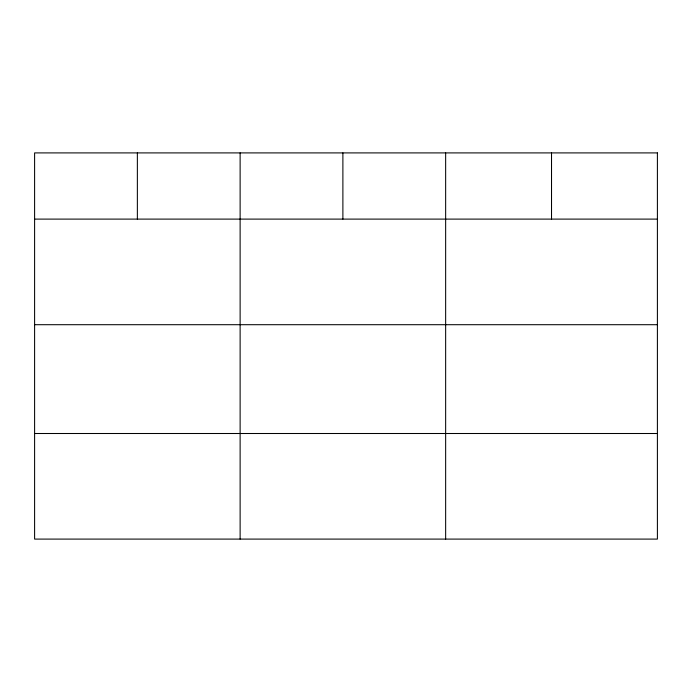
<?xml version="1.0" encoding="UTF-8"?>
<svg xmlns="http://www.w3.org/2000/svg" width="692" height="692" viewBox="0 0 692 692"><rect width="100%" height="100%" fill="white"/><g stroke="black" fill="none" stroke-linecap="round" stroke-linejoin="round"><path stroke-width="1.04" d="M34.6 219.105L657.4 219.105M34.6 324.704L657.4 324.704M34.6 433.503L657.4 433.503M551.524 152.906L551.524 219.105M445.648 152.906L445.648 539.094M342.886 152.906L342.886 219.105M240.124 152.906L240.124 539.094M137.362 152.906L137.362 219.105M657.4 152.906L34.6 152.906L34.6 539.094L657.4 539.094L657.4 152.906"/></g></svg>
